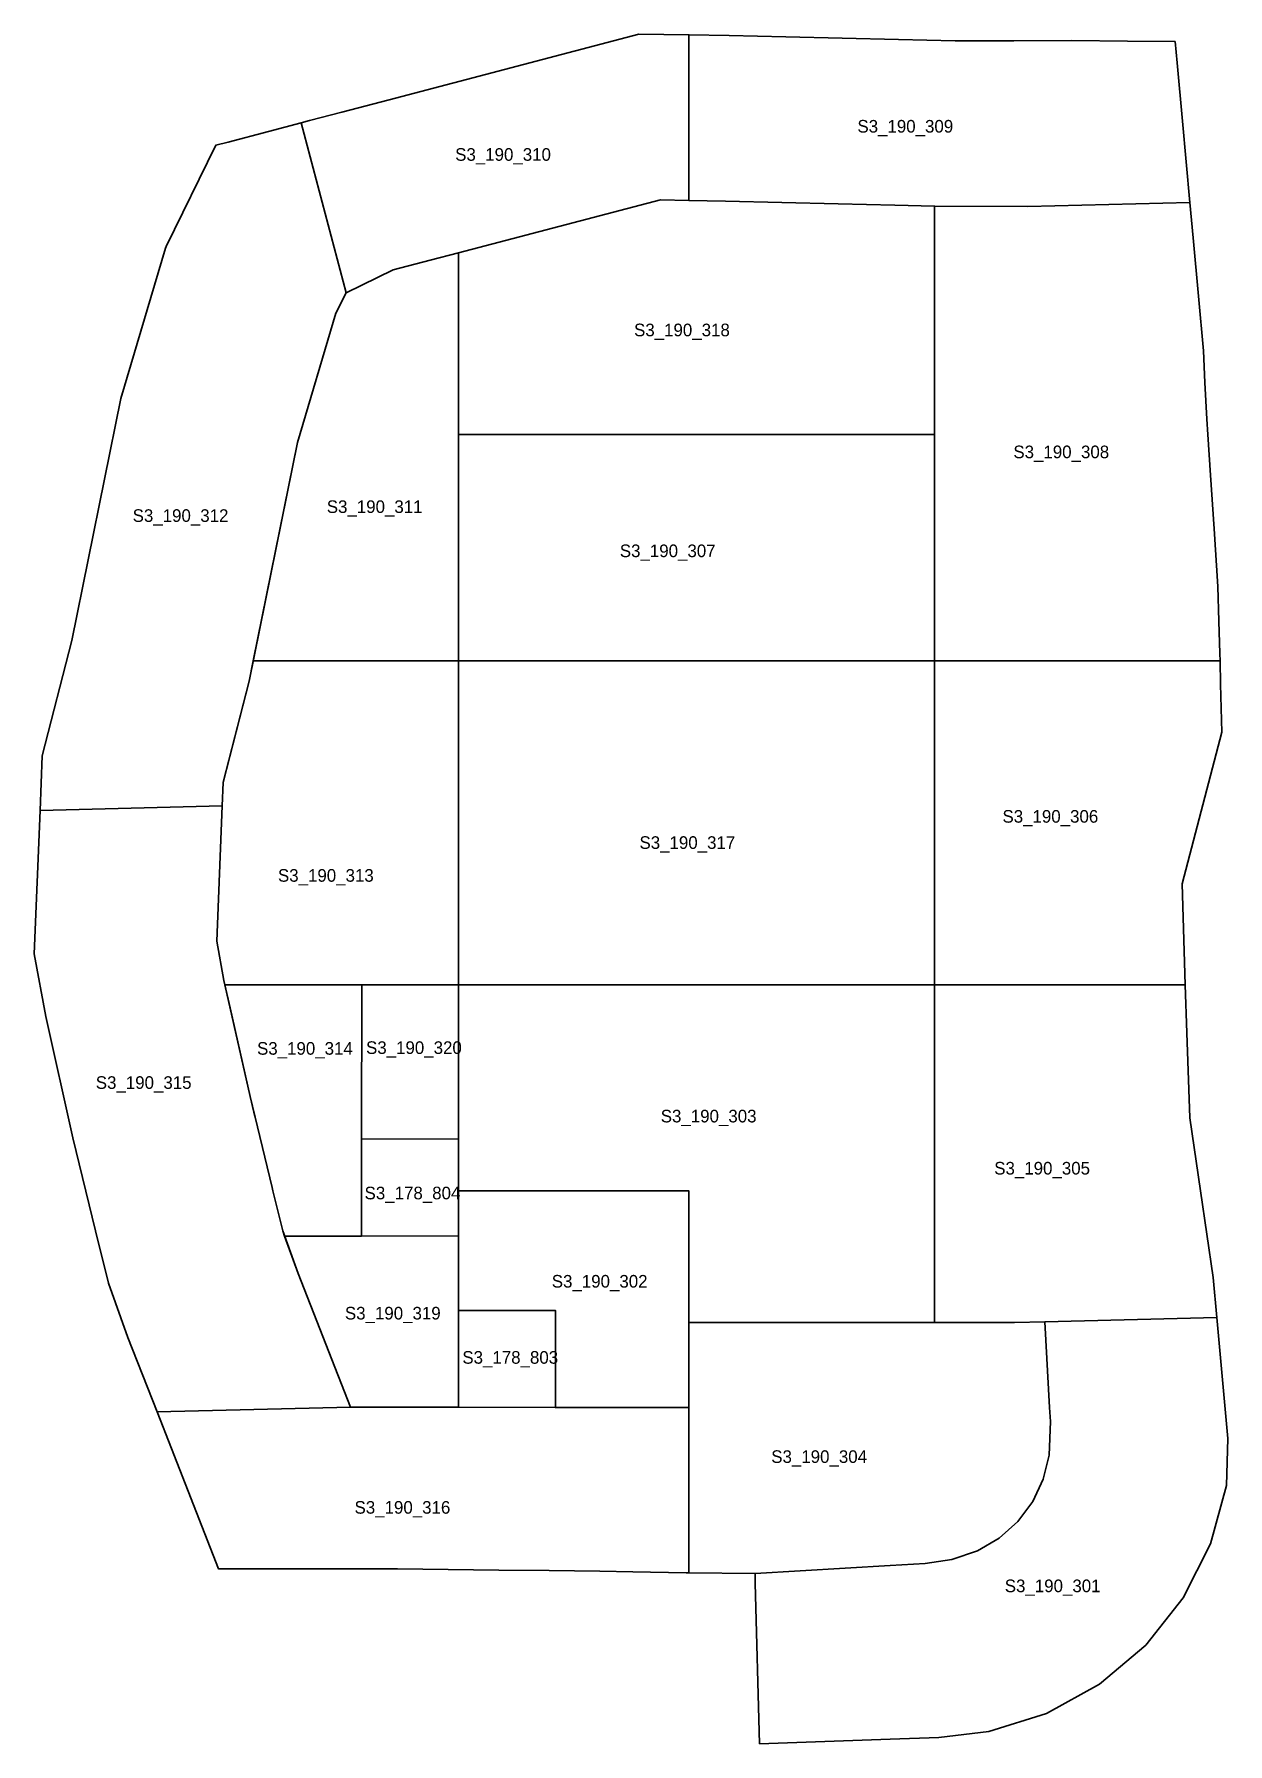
# Model space of a CAD drawing. Header units: metres. Extents: x 477792 to 478088, y 6771269 to 6771692.
import ezdxf

# ---------------------------------------------------------------- set-up
doc = ezdxf.new("R2010")
doc.units = ezdxf.units.M
doc.header["$MEASUREMENT"] = 0
doc.layers.add('BM_S3_190RL_V10', color=1, linetype='Continuous')

msp = doc.modelspace()

# ---------------------------------------------------------------- linework, layer by layer
at = {"layer": 'BM_S3_190RL_V10', "color": 4, "lineweight": 30, "true_color": 0x00ffff}
for points in [[(477941.936707, 6771691.641375), (477941.892497, 6771691.629787), (477880.106136, 6771675.435413), (477868.401027, 6771672.357779), (477860.40649, 6771670.255215), (477858.378685, 6771669.721893), (477869.44504, 6771627.644473), (477881.086877, 6771633.300082), (477890.237606, 6771635.705654), (477897.288594, 6771637.553904), (477947.290396, 6771650.660695), (477954.325826, 6771650.497721), (477954.325826, 6771691.508736)], [(478074.617, 6771689.829648), (478062.846168, 6771689.932152), (478049.088441, 6771690.051958), (478034.698576, 6771690.017011), (478020.236505, 6771689.982891), (478006.208447, 6771690.307071), (477992.230304, 6771690.631074), (477978.253444, 6771690.955071), (477964.276444, 6771691.278071), (477954.325826, 6771691.508736), (477954.325826, 6771650.497721), (477963.327746, 6771650.289048), (477977.304746, 6771649.966048), (477991.280175, 6771649.642085), (478005.259784, 6771649.318047), (478015.091995, 6771649.090809), (478038.194088, 6771649.02538), (478078.272957, 6771649.988248), (478076.427254, 6771670.095925), (478075.103206, 6771684.518452)], [(477794.265, 6771512.995), (477793.719262, 6771499.539776), (477838.80019, 6771500.622861), (477839.035493, 6771506.424261), (477845.468947, 6771531.524214), (477857.426593, 6771590.544511), (477866.967736, 6771622.58293), (477869.44504, 6771627.644473), (477858.378683, 6771669.7219), (477850.231544, 6771667.579288), (477840.245277, 6771664.953155), (477837.214353, 6771664.156099), (477824.93, 6771639.057), (477824.812, 6771638.692), (477821.176674, 6771626.484857), (477813.723, 6771601.456), (477801.593, 6771541.585)], [(477897.288581, 6771536.544019), (477897.288594, 6771637.554799), (477890.237606, 6771635.705654), (477881.086877, 6771633.300082), (477869.44504, 6771627.644473), (477866.967736, 6771622.58293), (477857.426593, 6771590.544511), (477846.485972, 6771536.544026)], [(477838.80019, 6771500.622861), (477837.444463, 6771467.197286), (477839.22136, 6771457.463472), (477839.471429, 6771456.352553), (477897.28879, 6771456.34827), (477897.288581, 6771536.544019), (477846.485972, 6771536.544026), (477845.468947, 6771531.524214), (477839.066182, 6771506.543997), (477839.035493, 6771506.424261)], [(477793.719262, 6771499.539776), (477792.279, 6771464.03), (477795.118, 6771448.478), (477801.876, 6771418.456), (477807.442, 6771395.505), (477810.635, 6771382.506), (477815.453, 6771369.063), (477822.672002, 6771350.648587), (477870.555601, 6771351.798959), (477857.590684, 6771384.869818), (477853.781142, 6771395.499057), (477851.362905, 6771405.343924), (477851.158726, 6771406.175156), (477845.695893, 6771428.700755), (477840.753874, 6771450.65537), (477839.22136, 6771457.463472), (477837.444463, 6771467.197286), (477838.80019, 6771500.622861)], [(477839.471429, 6771456.352553), (477845.695893, 6771428.700755), (477846.889735, 6771423.780286), (477845.695893, 6771428.700755), (477851.158726, 6771406.175156), (477851.362905, 6771405.343924), (477853.781142, 6771395.499057), (477854.256626, 6771394.17238), (477873.290544, 6771394.18745), (477873.271542, 6771418.187442), (477873.351616, 6771456.35003)], [(477870.555601, 6771351.798959), (477897.287002, 6771351.790466), (477897.290536, 6771394.206451), (477854.256626, 6771394.17238), (477857.590684, 6771384.869818)], [(477822.672002, 6771350.648587), (477826.235, 6771341.56), (477837.899, 6771311.809), (477839.763, 6771311.819), (477853.903, 6771311.824), (477868.051, 6771311.829), (477882.178, 6771311.834), (477894.693, 6771311.676), (477907.228, 6771311.519), (477919.762, 6771311.361), (477932.286, 6771311.203), (477940.444, 6771311.042), (477953.637, 6771310.86), (477954.325826, 6771310.85049), (477954.325826, 6771351.744001), (477921.287, 6771351.744), (477897.287002, 6771351.790466), (477870.555601, 6771351.798959)]]:
    msp.add_lwpolyline(points, close=True, dxfattribs=at)
at = {"layer": 'BM_S3_190RL_V10', "color": 3, "lineweight": 30, "true_color": 0x00ff00}
for points in [[(477897.288588, 6771592.544019), (478015.092144, 6771592.544048), (478015.091995, 6771649.090822), (478005.259784, 6771649.318047), (477991.280175, 6771649.642085), (477977.304746, 6771649.966048), (477963.327746, 6771650.289048), (477954.325826, 6771650.497721), (477954.325826, 6771650.497721), (477947.290396, 6771650.660695), (477897.288594, 6771637.553904)], [(478082.454335, 6771596.321205), (478082.01575, 6771605.469714), (478081.640294, 6771613.310745), (478080.398281, 6771626.830637), (478079.074213, 6771641.254372), (478078.272957, 6771649.988248), (478038.194088, 6771649.02538), (478015.091995, 6771649.090809), (478015.092144, 6771592.54407), (478015.092293, 6771536.544004), (478085.747459, 6771536.543994), (478085.700004, 6771538.393047), (478085.439511, 6771546.403469), (478085.197866, 6771554.953014), (478084.281911, 6771569.224586), (478083.383202, 6771582.537463), (478082.708871, 6771592.544067)], [(477897.288581, 6771536.544019), (477897.288588, 6771592.544019), (478015.092144, 6771592.544048), (478015.092293, 6771536.544004)], [(477897.28879, 6771456.348248), (478015.092505, 6771456.339477), (478015.092293, 6771536.544004), (477897.288581, 6771536.544019)], [(478015.092293, 6771536.544004), (478015.092505, 6771456.339455), (478077.149677, 6771456.334857), (478076.358, 6771481.363), (478086.178394, 6771518.883631), (478085.895661, 6771530.769379), (478085.747459, 6771536.543994), (478045.738009, 6771536.544)], [(477954.325826, 6771456.344001), (478015.092505, 6771456.339477), (478015.092726, 6771372.782211), (477954.325826, 6771372.779787), (477954.325826, 6771405.344092), (477897.288923, 6771405.343999), (477897.28879, 6771456.348248)], [(478015.092505, 6771456.339477), (478077.149677, 6771456.334857), (478077.524, 6771444.501), (478078.258, 6771423.413), (478080.897322, 6771405.34914), (478084.032, 6771383.895), (478084.938171, 6771373.985371), (478042.369, 6771372.929), (478034.88, 6771372.783), (478015.092726, 6771372.782211), (478015.09264, 6771405.346515)], [(477897.288889, 6771418.20646), (477897.290536, 6771394.206452), (477873.290544, 6771394.18745), (477873.271542, 6771418.187442)], [(477897.288923, 6771405.343999), (477897.289, 6771375.77), (477921.287, 6771375.789), (477921.287, 6771351.744), (477954.325826, 6771351.744001), (477954.325826, 6771405.344092)], [(478042.369, 6771372.929), (478043.526495, 6771351.744), (478043.824, 6771348.241), (478043.477, 6771339.945), (478042.016, 6771334.022), (478039.393, 6771328.477), (478035.701, 6771323.536), (478031.077, 6771319.406), (478025.695, 6771316.26), (478019.413, 6771314.116), (478012.801, 6771313.144), (478004.105, 6771312.624565), (477970.68, 6771310.628), (477970.745, 6771308.243), (477971.795, 6771268.508), (478004.105, 6771269.672305), (478016.145, 6771270.106), (478028.507, 6771271.585), (478042.803, 6771276.042), (478055.929, 6771283.25), (478067.362, 6771292.922), (478076.644, 6771304.673), (478083.408, 6771318.034), (478087.382, 6771332.472), (478087.672, 6771344.089), (478084.938171, 6771373.985371)], [(477954.325826, 6771372.779787), (477954.325826, 6771351.744001), (477954.325826, 6771310.85049), (477970.68, 6771310.628), (477970.68, 6771310.628), (478004.105, 6771312.624565), (478012.801, 6771313.144), (478019.413, 6771314.116), (478025.695, 6771316.26), (478031.077, 6771319.406), (478035.701, 6771323.536), (478039.393, 6771328.477), (478042.016, 6771334.022), (478043.477, 6771339.945), (478043.824, 6771348.241), (478043.526495, 6771351.744), (478042.369, 6771372.929), (478034.88, 6771372.783)]]:
    msp.add_lwpolyline(points, close=True, dxfattribs=at)
at = {"layer": 'BM_S3_190RL_V10', "color": 3, "lineweight": -3, "true_color": 0x00ff00}
for points in [[(477873.351616, 6771456.35003), (477897.28879, 6771456.34827), (477897.288889, 6771418.20646), (477873.271542, 6771418.187442)], [(477897.289, 6771375.77), (477897.287002, 6771351.790466), (477921.287, 6771351.744), (477921.287, 6771375.789)]]:
    msp.add_lwpolyline(points, close=True, dxfattribs=at)

# ---------------------------------------------------------------- texts
at = {"layer": 'BM_S3_190RL_V10', "color": 7, "true_color": 0xffffff, "char_height": 3.125, "attachment_point": 1}
for s, insert in [('S3_190_309', (477996.008619, 6771670.413337, 202)), ('S3_190_310', (477896.4608, 6771663.433758, 202)), ('S3_190_318', (477940.729158, 6771620.000865, 202)), ('S3_190_308', (478034.603178, 6771589.820047, 202)), ('S3_190_312', (477816.641891, 6771574.059508, 202)), ('S3_190_311', (477864.687506, 6771576.26467, 202)), ('S3_190_307', (477937.209726, 6771565.338106, 202)), ('S3_190_306', (478031.906816, 6771499.613045, 202)), ('S3_190_317', (477942.074389, 6771493.127532, 202)), ('S3_190_313', (477852.60437, 6771484.997889, 202)), ('S3_190_314', (477847.427895, 6771442.18405, 202)), ('S3_190_320', (477874.401551, 6771442.375122, 202)), ('S3_190_315', (477807.519217, 6771433.730865, 202)), ('S3_190_303', (477947.336717, 6771425.429129, 202)), ('S3_190_305', (478029.866055, 6771412.531593, 202)), ('S3_178_804', (477874.04277, 6771406.391338, 202)), ('S3_190_302', (477920.36836, 6771384.547541, 202)), ('S3_190_319', (477869.170733, 6771376.652252, 202)), ('S3_178_803', (477898.239039, 6771365.706289, 202)), ('S3_190_304', (477974.686067, 6771341.149334, 202)), ('S3_190_316', (477871.558851, 6771328.587187, 202)), ('S3_190_301', (478032.47366, 6771309.163102, 202))]:
    msp.add_mtext(s, dxfattribs=dict(at, insert=insert))

doc.saveas('drawing.dxf')
